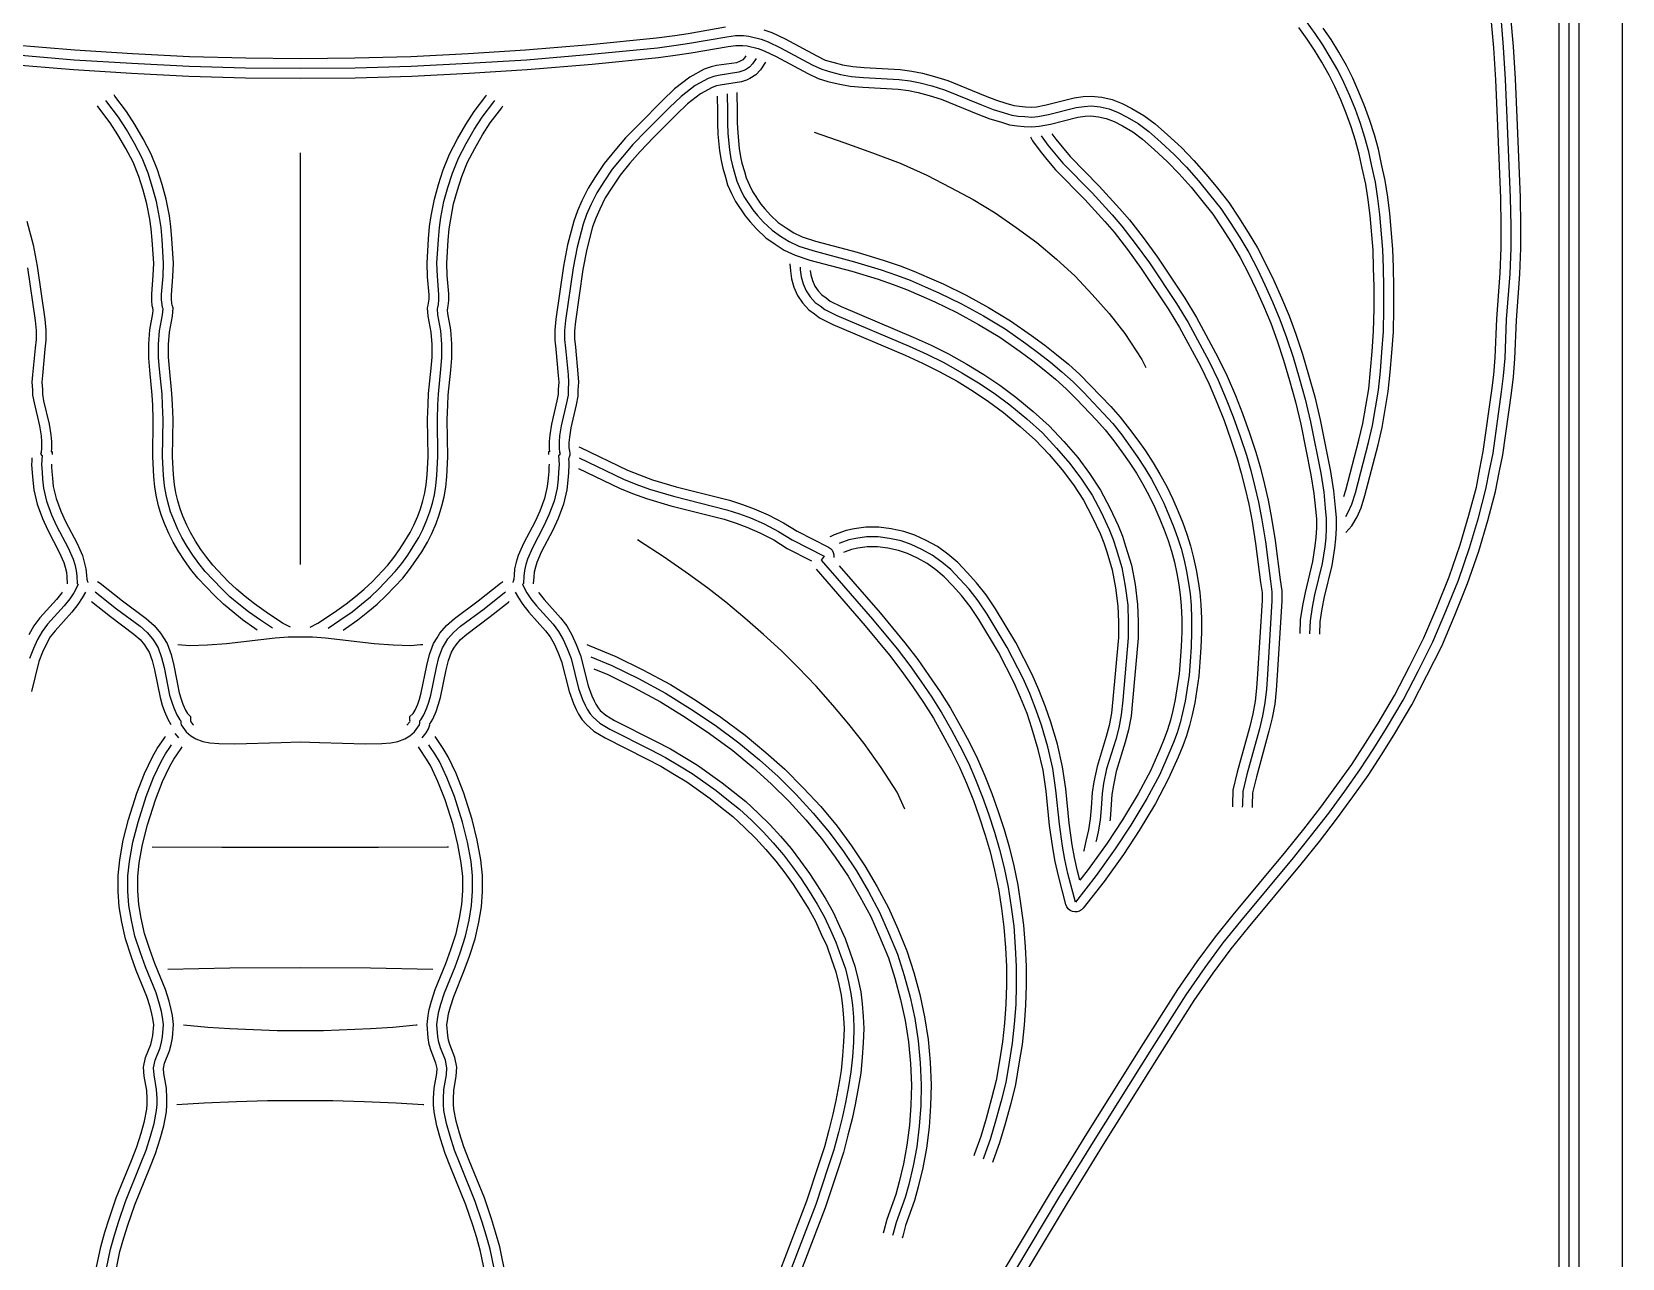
# Model space of a CAD drawing. Header units: millimetres. Extents: x 0 to 915, y 0 to 2130.
# Drawn here: x 403.2 to 725.1, y 1119.8 to 1368.1 of the extents above; entities that cross this region are included whole.
import ezdxf

# ---------------------------------------------------------------- set-up
doc = ezdxf.new("R2010")
doc.units = ezdxf.units.MM
doc.layers.add('ENGRAVE', color=5, linetype='CONTINUOUS')

msp = doc.modelspace()

# ---------------------------------------------------------------- linework, layer by layer
at = {"layer": 'ENGRAVE'}
msp.add_line((457.575, 1343.662), (457.575, 1260.272), dxfattribs=at)
for points in [[(190.006, 1859.98), (725.144, 1859.98), (725.144, 754.361, -0.2196524), (190.006, 754.361)], [(198.806, 1850.55), (716.344, 1850.55), (716.344, 759.828, -0.2149113), (198.806, 759.828)], [(200.806, 1848.55), (714.344, 1848.55), (714.344, 761.122, -0.2138353), (200.806, 761.122)], [(202.806, 1846.55), (712.344, 1846.55), (712.344, 762.419, -0.2127538), (202.806, 762.419)]]:
    msp.add_lwpolyline(points, format="xyb", close=True, dxfattribs=at)
for points in [[(371.526, 1369.133), (379.081, 1367.806), (381.788, 1367.405), (385.502, 1366.903), (398.877, 1365.586), (411.958, 1364.471), (423.621, 1363.761), (435.18, 1363.152), (446.526, 1362.848), (457.575, 1362.747), (468.624, 1362.848), (479.97, 1363.152), (491.529, 1363.761), (503.192, 1364.471), (516.273, 1365.586), (529.648, 1366.903), (533.362, 1367.405), (536.069, 1367.806), (543.624, 1369.133)], [(551.41, 1368.562), (553.024, 1367.985), (555.704, 1366.699), (562.106, 1363.244), (563.849, 1362.418), (565.388, 1361.966), (567.319, 1361.483), (569.397, 1361.105), (571.714, 1360.912), (578.987, 1360.502), (581.364, 1360.178), (583.515, 1359.748), (585.963, 1359.109), (588.629, 1358.256), (596.213, 1355.181), (598.465, 1354.3), (600.416, 1353.715), (602.011, 1353.246), (603.126, 1353.074), (604.367, 1352.979), (605.631, 1352.889), (606.592, 1352.969), (608.565, 1353.344), (614.22, 1354.784), (616.024, 1355.009), (617.682, 1355.128), (619.802, 1354.892), (621.887, 1354.429), (623.946, 1353.628), (625.922, 1352.64), (628.321, 1351.223), (630.604, 1349.483), (633.117, 1347.285), (635.926, 1344.683), (638.434, 1342.071), (640.929, 1339.264), (643.204, 1336.471), (645.496, 1333.555), (647.485, 1330.624), (649.447, 1327.526), (651.323, 1324.398), (653.093, 1320.963), (654.645, 1317.756), (656.189, 1314.256), (657.741, 1310.634), (659.092, 1306.895), (660.433, 1302.87), (661.668, 1298.653), (662.9, 1294.236), (664.037, 1289.584), (666.087, 1279.129), (666.713, 1275.166), (667.023, 1271.855), (667.236, 1269.728), (667.236, 1267.542), (667.129, 1265.499), (666.914, 1263.571), (666.387, 1260.09), (664.85, 1253.739), (664.36, 1251.286), (663.976, 1248.697), (663.879, 1246.162)], [(594.885, 1108.773), (609.424, 1133.073), (616.758, 1144.989), (628.257, 1163.307), (635.196, 1174.225), (639.099, 1179.874), (642.806, 1184.92), (646.404, 1189.341), (657.077, 1202.148), (660.715, 1206.695), (664.144, 1211.133), (667.376, 1215.577), (670.397, 1219.807), (673.211, 1224.128), (675.73, 1228.158), (679.044, 1233.783), (682.063, 1239.62), (684.979, 1245.452), (687.592, 1251.581), (690.107, 1257.819), (692.315, 1264.241), (694.124, 1270.272), (695.623, 1275.968), (696.324, 1279.671), (697.026, 1283.183), (698.745, 1295.518), (699.145, 1298.719), (699.443, 1302.193), (699.747, 1310.015), (700.459, 1319.27), (700.66, 1324.379), (700.66, 1328.898), (700.559, 1334.45), (699.95, 1349.069), (699.544, 1358.404), (699.14, 1364.871), (698.634, 1370.843)], [(596.592, 1107.73), (611.134, 1132.035), (618.456, 1143.933), (629.948, 1162.239), (636.863, 1173.12), (640.728, 1178.713), (644.389, 1183.696), (647.948, 1188.069), (658.626, 1200.883), (662.287, 1205.459), (665.744, 1209.933), (668.999, 1214.408), (672.05, 1218.679), (674.897, 1223.052), (677.439, 1227.12), (680.795, 1232.815), (683.846, 1238.713), (686.795, 1244.611), (689.439, 1250.815), (691.982, 1257.12), (694.219, 1263.628), (696.05, 1269.73), (697.575, 1275.527), (698.287, 1279.289), (698.999, 1282.849), (700.728, 1295.256), (701.134, 1298.51), (701.439, 1302.069), (701.744, 1309.9), (702.456, 1319.154), (702.66, 1324.34), (702.66, 1328.917), (702.558, 1334.51), (701.948, 1349.154), (701.541, 1358.51), (701.134, 1365.018), (700.626, 1371.018)], [(598.299, 1106.688), (612.844, 1130.998), (620.155, 1142.878), (631.639, 1161.171), (638.53, 1172.015), (642.356, 1177.552), (645.971, 1182.472), (649.492, 1186.798), (660.175, 1199.618), (663.859, 1204.223), (667.345, 1208.734), (670.621, 1213.239), (673.702, 1217.552), (676.583, 1221.976), (679.149, 1226.082), (682.546, 1231.847), (685.629, 1237.806), (688.611, 1243.771), (691.287, 1250.049), (693.856, 1256.42), (696.123, 1263.016), (697.975, 1269.188), (699.527, 1275.086), (700.25, 1278.907), (700.971, 1282.514), (702.71, 1294.993), (703.124, 1298.3), (703.436, 1301.945), (703.742, 1309.784), (704.453, 1319.038), (704.66, 1324.301), (704.66, 1328.935), (704.557, 1334.57), (703.946, 1349.239), (703.538, 1358.616), (703.129, 1365.165), (702.618, 1371.193)], [(668.815, 1274.063), (669.209, 1275.358), (671.837, 1285.465), (672.631, 1288.84), (673.83, 1295.835), (674.227, 1299.608), (674.53, 1303.441), (674.831, 1307.554), (674.931, 1312.057), (674.931, 1316.483), (674.83, 1320.32), (674.73, 1323.922), (674.128, 1330.944), (673.73, 1334.13), (673.235, 1337.294), (672.534, 1340.5), (671.937, 1343.388), (671.152, 1346.132), (670.257, 1348.918), (669.266, 1351.694), (668.175, 1354.37), (666.986, 1357.046), (665.813, 1359.392), (664.326, 1361.97), (662.839, 1364.448), (661.356, 1366.623), (659.665, 1369.01)], [(669.208, 1270.011), (669.711, 1270.849), (670.422, 1272.476), (671.134, 1274.815), (673.778, 1284.984), (674.592, 1288.442), (675.812, 1295.561), (676.219, 1299.425), (676.524, 1303.289), (676.829, 1307.459), (676.931, 1312.035), (676.931, 1316.51), (676.829, 1320.374), (676.728, 1324.035), (676.117, 1331.154), (675.711, 1334.408), (675.202, 1337.662), (674.49, 1340.917), (673.88, 1343.866), (673.067, 1346.713), (672.151, 1349.561), (671.134, 1352.408), (670.016, 1355.154), (668.795, 1357.9), (667.575, 1360.34), (666.05, 1362.984), (664.524, 1365.527), (662.999, 1367.764), (661.27, 1370.205)], [(669.189, 1266.783), (670.408, 1268.125), (671.492, 1269.93), (672.302, 1271.782), (673.06, 1274.272), (675.72, 1284.504), (676.553, 1288.044), (677.795, 1295.287), (678.211, 1299.242), (678.518, 1303.138), (678.828, 1307.364), (678.931, 1312.013), (678.931, 1316.536), (678.829, 1320.428), (678.725, 1324.148), (678.107, 1331.363), (677.691, 1334.687), (677.169, 1338.031), (676.446, 1341.333), (675.824, 1344.344), (674.981, 1347.294), (674.046, 1350.203), (673.003, 1353.122), (671.856, 1355.937), (670.605, 1358.753), (669.337, 1361.288), (667.773, 1363.999), (666.209, 1366.605), (664.641, 1368.905)], [(398.511, 1361.603), (411.667, 1360.481), (423.394, 1359.767), (435.021, 1359.155), (446.454, 1358.849), (457.575, 1358.747), (468.696, 1358.849), (480.129, 1359.155), (491.756, 1359.767), (503.483, 1360.481), (516.639, 1361.603), (530.112, 1362.93), (533.923, 1363.445), (536.708, 1363.857), (544.204, 1365.174), (545.76, 1365.357), (547.179, 1365.357), (548.053, 1365.278), (550.249, 1364.729), (551.482, 1364.289), (553.887, 1363.134), (560.298, 1359.674), (562.42, 1358.669), (564.338, 1358.105), (566.475, 1357.571), (568.872, 1357.135), (571.436, 1356.921), (578.604, 1356.517), (580.701, 1356.231), (582.618, 1355.848), (584.848, 1355.266), (587.266, 1354.492), (594.733, 1351.465), (597.159, 1350.516), (599.277, 1349.881), (601.139, 1349.333), (602.668, 1349.098), (604.071, 1348.99), (605.655, 1348.877), (607.134, 1349), (609.433, 1349.438), (614.964, 1350.846), (616.414, 1351.027), (617.603, 1351.112), (619.145, 1350.941), (620.721, 1350.59), (622.323, 1349.968), (624.008, 1349.125), (626.083, 1347.899), (628.072, 1346.384), (630.44, 1344.311), (633.122, 1341.828), (635.495, 1339.356), (637.882, 1336.671), (640.081, 1333.972), (642.264, 1331.193), (644.14, 1328.43), (646.042, 1325.426), (647.827, 1322.452), (649.514, 1319.175), (651.014, 1316.077), (652.521, 1312.661), (654.019, 1309.165), (655.313, 1305.583), (656.615, 1301.675), (657.821, 1297.553), (659.03, 1293.224), (660.13, 1288.724), (662.148, 1278.432), (662.742, 1274.667), (663.042, 1271.469), (663.236, 1269.529), (663.236, 1267.647), (663.14, 1265.825), (662.948, 1264.092), (662.458, 1260.862), (660.944, 1254.602), (660.418, 1251.971), (659.987, 1249.068), (659.882, 1246.315)], [(398.694, 1363.595), (411.812, 1362.476), (423.507, 1361.764), (435.1, 1361.154), (446.49, 1360.849), (457.575, 1360.747), (468.66, 1360.849), (480.05, 1361.154), (491.643, 1361.764), (503.338, 1362.476), (516.456, 1363.595), (529.88, 1364.917), (533.643, 1365.425), (536.389, 1365.832), (543.914, 1367.154), (545.643, 1367.357), (547.27, 1367.357), (548.389, 1367.256), (550.829, 1366.645), (552.253, 1366.137), (554.795, 1364.917), (561.202, 1361.459), (563.134, 1360.544), (564.863, 1360.035), (566.897, 1359.527), (569.134, 1359.12), (571.575, 1358.917), (578.795, 1358.51), (581.033, 1358.205), (583.067, 1357.798), (585.406, 1357.188), (587.948, 1356.374), (595.473, 1353.323), (597.812, 1352.408), (599.846, 1351.798), (601.575, 1351.289), (602.897, 1351.086), (604.219, 1350.984), (605.643, 1350.883), (606.863, 1350.984), (608.999, 1351.391), (614.592, 1352.815), (616.219, 1353.018), (617.643, 1353.12), (619.473, 1352.917), (621.304, 1352.51), (623.134, 1351.798), (624.965, 1350.883), (627.202, 1349.561), (629.338, 1347.933), (631.778, 1345.798), (634.524, 1343.256), (636.965, 1340.713), (639.406, 1337.967), (641.643, 1335.222), (643.88, 1332.374), (645.812, 1329.527), (647.744, 1326.476), (649.575, 1323.425), (651.304, 1320.069), (652.829, 1316.917), (654.355, 1313.459), (655.88, 1309.9), (657.202, 1306.239), (658.524, 1302.272), (659.744, 1298.103), (660.965, 1293.73), (662.083, 1289.154), (664.117, 1278.781), (664.728, 1274.917), (665.033, 1271.662), (665.236, 1269.628), (665.236, 1267.595), (665.134, 1265.662), (664.931, 1263.832), (664.422, 1260.476), (662.897, 1254.171), (662.389, 1251.628), (661.982, 1248.883), (661.88, 1246.239)], [(549.835, 1362.764), (549.1, 1361.662), (548.49, 1360.95), (547.677, 1360.442), (547.168, 1360.239), (546.355, 1359.933), (542.185, 1359.323), (541.27, 1359.12), (540.151, 1358.713), (537.507, 1357.289), (534.66, 1355.052), (532.321, 1352.815), (527.643, 1348.137), (524.897, 1345.289), (522.761, 1342.849), (520.728, 1340.306), (518.999, 1337.764), (517.575, 1335.527), (516.355, 1333.086), (515.541, 1331.154), (514.829, 1329.222), (513.609, 1324.544), (512.795, 1320.374), (511.27, 1309.696), (511.067, 1307.662), (511.067, 1305.832), (511.27, 1304.103), (511.778, 1298.713), (511.88, 1297.188), (511.778, 1295.662), (511.778, 1294.544), (511.473, 1293.018), (510.355, 1288.34), (510.05, 1286.306), (509.948, 1285.086), (509.948, 1283.866), (510.05, 1282.95), (510.151, 1282.747), (509.948, 1282.442), (509.846, 1282.34), (509.948, 1280.51), (509.846, 1278.984), (509.744, 1277.561), (509.541, 1275.73), (508.931, 1273.086), (507.914, 1270.34), (506.897, 1268.103), (504.558, 1263.628), (503.541, 1261.391), (503.236, 1260.272), (502.931, 1259.052), (502.829, 1257.933), (502.728, 1256.408), (502.524, 1256.205), (503.439, 1254.578), (504.253, 1253.357), (505.372, 1251.933), (508.728, 1248.171), (509.846, 1246.747), (510.761, 1245.12), (511.575, 1243.289), (512.389, 1241.256), (513.914, 1235.154), (514.728, 1232.917), (515.236, 1231.798), (515.643, 1230.984), (516.253, 1230.069), (516.863, 1229.357), (518.185, 1228.137), (520.219, 1226.917), (528.558, 1222.747), (531.507, 1221.222), (534.355, 1219.493), (536.897, 1217.967), (541.778, 1214.51), (543.914, 1212.781), (546.456, 1210.747), (548.897, 1208.51), (551.236, 1206.171), (553.27, 1203.933), (555.406, 1201.493), (557.236, 1199.052), (558.965, 1196.611), (560.592, 1194.171), (562.219, 1191.527), (563.643, 1188.984), (564.863, 1186.239), (565.982, 1183.798), (566.999, 1180.95), (567.914, 1178.408), (568.524, 1175.764), (569.033, 1173.425), (569.338, 1171.086), (569.541, 1168.645), (569.643, 1166.306), (569.541, 1163.561), (569.338, 1160.611), (569.033, 1157.561), (568.524, 1154.611), (567.914, 1151.357), (567.304, 1148.51), (566.49, 1145.256), (565.575, 1141.798), (564.456, 1138.34), (561.914, 1130.713), (553.982, 1109.967)], [(551.71, 1361.971), (550.698, 1360.452), (549.81, 1359.417), (548.585, 1358.651), (547.891, 1358.374), (546.856, 1357.986), (542.547, 1357.355), (541.831, 1357.196), (540.971, 1356.883), (538.607, 1355.61), (535.972, 1353.54), (533.719, 1351.385), (529.07, 1346.736), (526.37, 1343.936), (524.296, 1341.565), (522.338, 1339.118), (520.67, 1336.665), (519.318, 1334.54), (518.173, 1332.25), (517.402, 1330.42), (516.74, 1328.622), (515.56, 1324.099), (514.768, 1320.041), (513.256, 1309.455), (513.067, 1307.563), (513.067, 1305.949), (513.259, 1304.314), (513.772, 1298.874), (513.885, 1297.188), (513.778, 1295.596), (513.778, 1294.346), (513.427, 1292.589), (512.32, 1287.959), (512.037, 1286.075), (511.948, 1285.003), (511.948, 1283.976), (511.998, 1283.526), (512.036, 1283.384), (512.087, 1283.248), (512.149, 1282.833), (512.123, 1282.414), (512.01, 1282.01), (511.943, 1281.881), (511.883, 1281.549), (511.912, 1281.205), (511.952, 1280.499), (511.841, 1278.847), (511.737, 1277.379), (511.516, 1275.394), (510.851, 1272.512), (509.764, 1269.578), (508.695, 1267.225), (506.356, 1262.751), (505.428, 1260.71), (505.171, 1259.767), (504.909, 1258.717), (504.823, 1257.776), (504.728, 1256.346)], [(547.784, 1363.294), (547.503, 1362.872), (547.171, 1362.484), (546.768, 1362.233), (546.446, 1362.104), (545.853, 1361.881), (541.823, 1361.292), (540.709, 1361.044), (539.331, 1360.543), (536.407, 1358.969), (533.348, 1356.565), (530.922, 1354.245), (526.216, 1349.538), (523.424, 1346.643), (521.227, 1344.133), (519.117, 1341.495), (517.328, 1338.863), (515.832, 1336.513), (514.537, 1333.922), (513.68, 1331.888), (512.919, 1329.821), (511.658, 1324.988), (510.823, 1320.707), (509.284, 1309.937), (509.067, 1307.762), (509.067, 1305.715), (509.281, 1303.892), (509.785, 1298.553), (509.876, 1297.188), (509.778, 1295.729), (509.778, 1294.742), (509.519, 1293.447), (508.39, 1288.722), (508.062, 1286.538), (507.948, 1285.169), (507.948, 1283.755), (508.018, 1283.126), (507.859, 1283.181), (507.8, 1283.122), (507.824, 1282.689), (507.83, 1282.583)], [(455.607, 1247.618), (453.995, 1248.386), (450.68, 1250.629), (448.299, 1252.315), (446.428, 1253.792), (444.664, 1255.262), (443.024, 1256.806), (439.861, 1260.166), (438.628, 1261.685), (437.47, 1263.325), (436.387, 1264.998), (435.326, 1266.734), (434.579, 1268.227), (433.807, 1270.063), (433.236, 1271.585), (432.763, 1273.191), (432.384, 1274.802), (432.101, 1276.503), (431.909, 1278.425), (431.711, 1282.176), (431.813, 1289.683), (431.709, 1292.693), (431.604, 1294.894), (431.092, 1300.018), (430.897, 1302.258), (430.897, 1304.84), (431.086, 1307.299), (431.695, 1310.547), (431.839, 1312.278), (431.658, 1312.824), (431.591, 1313.225), (431.507, 1313.976), (431.507, 1314.901), (431.809, 1318.524), (431.916, 1321.315), (431.604, 1326.216), (431.393, 1328.741), (431.073, 1330.876), (430.439, 1334.258), (429.591, 1337.226), (428.644, 1340.171), (427.362, 1343.376), (425.773, 1346.449), (424.1, 1349.376), (422.4, 1352.032), (420.05, 1355.098), (419.883, 1355.348)], [(459.543, 1247.618), (461.155, 1248.386), (464.47, 1250.629), (466.851, 1252.315), (468.722, 1253.792), (470.486, 1255.262), (472.126, 1256.806), (475.289, 1260.166), (476.522, 1261.685), (477.68, 1263.325), (478.763, 1264.998), (479.824, 1266.734), (480.571, 1268.227), (481.343, 1270.063), (481.914, 1271.585), (482.387, 1273.191), (482.766, 1274.802), (483.049, 1276.503), (483.241, 1278.425), (483.439, 1282.176), (483.337, 1289.683), (483.441, 1292.693), (483.546, 1294.894), (484.058, 1300.018), (484.253, 1302.258), (484.253, 1304.84), (484.064, 1307.299), (483.455, 1310.547), (483.311, 1312.278), (483.492, 1312.824), (483.559, 1313.225), (483.643, 1313.976), (483.643, 1314.901), (483.341, 1318.524), (483.234, 1321.315), (483.546, 1326.216), (483.757, 1328.741), (484.077, 1330.876), (484.711, 1334.258), (485.559, 1337.226), (486.506, 1340.171), (487.788, 1343.376), (489.377, 1346.449), (491.05, 1349.376), (492.75, 1352.032), (495.1, 1355.098), (495.267, 1355.348)], [(543.968, 1355.552), (544.016, 1352.001), (544.016, 1349.662), (544.117, 1347.527), (544.422, 1344.272), (544.728, 1342.442), (545.033, 1341.018), (545.541, 1339.289), (545.948, 1337.866), (546.66, 1336.239), (547.372, 1334.815), (549.202, 1332.069), (550.117, 1330.95), (551.338, 1329.628), (553.067, 1328.001), (554.795, 1326.781), (556.524, 1325.662), (558.456, 1324.747), (561.304, 1323.832), (569.744, 1321.595), (575.134, 1319.967), (578.287, 1318.849), (581.033, 1317.832), (584.083, 1316.51), (586.829, 1315.289), (591.406, 1313.052), (595.88, 1310.611), (600.253, 1307.967), (604.422, 1305.018), (607.067, 1303.086), (609.406, 1301.256), (611.744, 1299.323), (613.982, 1297.289), (616.117, 1295.154), (620.185, 1290.883), (622.016, 1288.849), (623.846, 1286.51), (625.473, 1284.272), (626.999, 1282.137), (628.524, 1279.798), (629.846, 1277.561), (631.168, 1275.12), (632.389, 1272.679), (633.406, 1270.239), (634.321, 1268.001), (635.134, 1265.764), (635.846, 1263.527), (636.456, 1261.188), (636.965, 1258.849), (637.372, 1256.51), (637.677, 1254.374), (637.88, 1252.035), (637.982, 1249.289), (637.982, 1246.645), (637.88, 1243.595), (637.677, 1240.645), (637.473, 1237.9), (636.66, 1232.611), (636.151, 1230.272), (635.643, 1228.239), (635.033, 1226.205), (634.321, 1224.272), (633.406, 1222.035), (631.473, 1217.662), (628.931, 1212.883), (625.677, 1207.493), (622.524, 1202.713), (618.66, 1197.323), (614.49, 1191.933), (612.965, 1197.73), (612.355, 1200.578), (611.846, 1203.222), (611.236, 1207.696), (610.524, 1214.611), (609.914, 1218.984), (608.897, 1223.357), (607.575, 1227.73), (606.558, 1230.781), (605.236, 1234.137), (603.914, 1237.188), (600.66, 1243.493), (596.592, 1250.205), (594.761, 1252.95), (592.931, 1255.289), (591.1, 1257.323), (589.27, 1259.256), (587.439, 1260.781), (585.507, 1262.205), (583.372, 1263.323), (581.236, 1264.34), (579.202, 1265.052), (576.863, 1265.561), (574.524, 1265.866), (572.185, 1265.866), (570.05, 1265.561), (568.626, 1265.256), (566.761, 1264.578), (566.657, 1264.54)], [(545.964, 1355.844), (546.016, 1352.015), (546.016, 1349.71), (546.113, 1347.668), (546.407, 1344.531), (546.693, 1342.816), (546.973, 1341.511), (547.462, 1339.846), (547.834, 1338.544), (548.472, 1337.087), (549.105, 1335.821), (550.812, 1333.26), (551.627, 1332.263), (552.76, 1331.037), (554.335, 1329.554), (555.916, 1328.438), (557.5, 1327.413), (559.194, 1326.611), (561.866, 1325.752), (570.29, 1323.519), (575.758, 1321.868), (578.969, 1320.729), (581.778, 1319.688), (584.887, 1318.341), (587.675, 1317.102), (592.324, 1314.829), (596.877, 1312.346), (601.349, 1309.642), (605.59, 1306.642), (608.273, 1304.681), (610.659, 1302.814), (613.055, 1300.835), (615.362, 1298.737), (617.549, 1296.551), (621.653, 1292.242), (623.548, 1290.136), (625.443, 1287.715), (627.096, 1285.442), (628.651, 1283.265), (630.224, 1280.853), (631.587, 1278.546), (632.942, 1276.044), (634.208, 1273.512), (635.254, 1271.002), (636.187, 1268.722), (637.028, 1266.409), (637.768, 1264.083), (638.402, 1261.653), (638.928, 1259.233), (639.347, 1256.823), (639.664, 1254.602), (639.877, 1252.159), (639.982, 1249.326), (639.982, 1246.612), (639.878, 1243.492), (639.672, 1240.503), (639.462, 1237.673), (638.627, 1232.247), (638.099, 1229.817), (637.572, 1227.708), (636.931, 1225.571), (636.185, 1223.548), (635.246, 1221.252), (633.273, 1216.787), (630.671, 1211.895), (627.368, 1206.425), (624.172, 1201.579), (620.264, 1196.128), (616.072, 1190.71), (615.724, 1190.36), (615.302, 1190.105), (614.829, 1189.962), (614.337, 1189.939), (613.853, 1190.038), (613.408, 1190.251), (613.03, 1190.567), (612.74, 1190.967), (612.556, 1191.425), (611.019, 1197.266), (610.395, 1200.179), (609.872, 1202.897), (609.25, 1207.459), (608.538, 1214.371), (607.946, 1218.619), (606.964, 1222.841), (605.669, 1227.124), (604.678, 1230.098), (603.388, 1233.373), (602.106, 1236.33), (598.914, 1242.515), (594.904, 1249.131), (593.14, 1251.778), (591.398, 1254.003), (589.631, 1255.966), (587.899, 1257.795), (586.205, 1259.206), (584.444, 1260.504), (582.477, 1261.534), (580.474, 1262.488), (578.657, 1263.124), (576.521, 1263.588), (574.394, 1263.866), (572.327, 1263.866), (570.401, 1263.59), (569.18, 1263.329), (567.842, 1262.842), (567.511, 1262.722)], [(448.878, 1247.018), (448.403, 1247.34), (445.902, 1249.111), (443.908, 1250.685), (442.011, 1252.266), (440.194, 1253.976), (436.848, 1257.531), (435.438, 1259.267), (434.155, 1261.084), (433.001, 1262.869), (431.824, 1264.794), (430.943, 1266.555), (430.089, 1268.584), (429.44, 1270.316), (428.895, 1272.168), (428.461, 1274.014), (428.134, 1275.974), (427.919, 1278.12), (427.71, 1282.098), (427.812, 1289.641), (427.712, 1292.529), (427.614, 1294.6), (427.109, 1299.646), (426.897, 1302.084), (426.897, 1304.993), (427.115, 1307.822), (427.726, 1311.083), (427.785, 1311.792), (427.695, 1312.266), (427.627, 1312.675), (427.507, 1313.755), (427.507, 1315.068), (427.815, 1318.767), (427.912, 1321.264), (427.614, 1325.922), (427.418, 1328.278), (427.128, 1330.211), (426.542, 1333.338), (425.763, 1336.064), (424.879, 1338.815), (423.72, 1341.711), (422.258, 1344.537), (420.677, 1347.304), (419.123, 1349.733), (416.795, 1352.769), (416.555, 1353.129)], [(451.935, 1247.365), (449.541, 1248.984), (447.1, 1250.713), (445.168, 1252.239), (443.338, 1253.764), (441.609, 1255.391), (438.355, 1258.849), (437.033, 1260.476), (435.812, 1262.205), (434.694, 1263.933), (433.575, 1265.764), (432.761, 1267.391), (431.948, 1269.323), (431.338, 1270.95), (430.829, 1272.679), (430.422, 1274.408), (430.117, 1276.239), (429.914, 1278.272), (429.711, 1282.137), (429.812, 1289.662), (429.711, 1292.611), (429.609, 1294.747), (429.1, 1299.832), (428.897, 1302.171), (428.897, 1304.917), (429.1, 1307.561), (429.711, 1310.815), (429.812, 1312.035), (429.711, 1312.34), (429.609, 1312.95), (429.507, 1313.866), (429.507, 1314.984), (429.812, 1318.645), (429.914, 1321.289), (429.609, 1326.069), (429.406, 1328.51), (429.1, 1330.544), (428.49, 1333.798), (427.677, 1336.645), (426.761, 1339.493), (425.541, 1342.544), (424.016, 1345.493), (422.389, 1348.34), (420.761, 1350.883), (418.422, 1353.933), (418.219, 1354.239)], [(463.215, 1247.365), (465.609, 1248.984), (468.05, 1250.713), (469.982, 1252.239), (471.812, 1253.764), (473.541, 1255.391), (476.795, 1258.849), (478.117, 1260.476), (479.338, 1262.205), (480.456, 1263.933), (481.575, 1265.764), (482.389, 1267.391), (483.202, 1269.323), (483.812, 1270.95), (484.321, 1272.679), (484.728, 1274.408), (485.033, 1276.239), (485.236, 1278.272), (485.439, 1282.137), (485.338, 1289.662), (485.439, 1292.611), (485.541, 1294.747), (486.05, 1299.832), (486.253, 1302.171), (486.253, 1304.917), (486.05, 1307.561), (485.439, 1310.815), (485.338, 1312.035), (485.439, 1312.34), (485.541, 1312.95), (485.643, 1313.866), (485.643, 1314.984), (485.338, 1318.645), (485.236, 1321.289), (485.541, 1326.069), (485.744, 1328.51), (486.05, 1330.544), (486.66, 1333.798), (487.473, 1336.645), (488.389, 1339.493), (489.609, 1342.544), (491.134, 1345.493), (492.761, 1348.34), (494.389, 1350.883), (496.728, 1353.933), (496.931, 1354.239)], [(466.272, 1247.018), (466.747, 1247.34), (469.248, 1249.111), (471.242, 1250.685), (473.139, 1252.266), (474.956, 1253.976), (478.302, 1257.531), (479.712, 1259.267), (480.995, 1261.084), (482.149, 1262.869), (483.326, 1264.794), (484.207, 1266.555), (485.061, 1268.584), (485.71, 1270.316), (486.255, 1272.168), (486.689, 1274.014), (487.016, 1275.974), (487.231, 1278.12), (487.44, 1282.098), (487.338, 1289.641), (487.438, 1292.529), (487.536, 1294.6), (488.041, 1299.646), (488.253, 1302.084), (488.253, 1304.993), (488.035, 1307.822), (487.424, 1311.083), (487.365, 1311.792), (487.455, 1312.266), (487.523, 1312.675), (487.643, 1313.755), (487.643, 1315.068), (487.335, 1318.767), (487.238, 1321.264), (487.536, 1325.922), (487.732, 1328.278), (488.022, 1330.211), (488.608, 1333.338), (489.387, 1336.064), (490.271, 1338.815), (491.43, 1341.711), (492.892, 1344.537), (494.473, 1347.304), (496.027, 1349.733), (498.355, 1352.769), (498.595, 1353.129)], [(541.973, 1355.13), (542.016, 1351.988), (542.016, 1349.615), (542.122, 1347.386), (542.438, 1344.014), (542.762, 1342.068), (543.093, 1340.526), (543.62, 1338.733), (544.062, 1337.187), (544.848, 1335.39), (545.638, 1333.809), (547.592, 1330.878), (548.607, 1329.638), (549.916, 1328.22), (551.798, 1326.448), (553.675, 1325.124), (555.549, 1323.911), (557.719, 1322.883), (560.741, 1321.912), (569.199, 1319.67), (574.511, 1318.067), (577.605, 1316.968), (580.287, 1315.975), (583.28, 1314.678), (585.984, 1313.477), (590.487, 1311.275), (594.883, 1308.877), (599.157, 1306.293), (603.255, 1303.394), (605.86, 1301.491), (608.152, 1299.697), (610.434, 1297.812), (612.601, 1295.842), (614.686, 1293.757), (618.717, 1289.524), (620.483, 1287.562), (622.249, 1285.305), (623.851, 1283.103), (625.347, 1281.009), (626.825, 1278.742), (628.105, 1276.575), (629.394, 1274.196), (630.569, 1271.846), (631.557, 1269.475), (632.455, 1267.281), (633.241, 1265.119), (633.924, 1262.971), (634.511, 1260.723), (635.002, 1258.465), (635.396, 1256.197), (635.689, 1254.146), (635.883, 1251.911), (635.982, 1249.252), (635.982, 1246.679), (635.882, 1243.697), (635.682, 1240.788), (635.485, 1238.126), (634.692, 1232.976), (634.203, 1230.728), (633.714, 1228.769), (633.135, 1226.838), (632.456, 1224.997), (631.565, 1222.818), (629.673, 1218.537), (627.191, 1213.87), (623.985, 1208.561), (620.876, 1203.847), (617.056, 1198.518), (615.392, 1196.367), (614.911, 1198.194), (614.315, 1200.976), (613.82, 1203.546), (613.222, 1207.934), (612.51, 1214.852), (611.882, 1219.35), (610.83, 1223.874), (609.481, 1228.336), (608.438, 1231.464), (607.085, 1234.901), (605.722, 1238.045), (602.406, 1244.471), (598.28, 1251.278), (596.383, 1254.123), (594.464, 1256.576), (592.57, 1258.68), (590.641, 1260.717), (588.674, 1262.356), (586.571, 1263.905), (584.266, 1265.113), (581.999, 1266.192), (579.747, 1266.98), (577.206, 1267.533), (574.654, 1267.866), (572.043, 1267.866), (569.698, 1267.531), (568.072, 1267.182), (565.632, 1266.295), (564.949, 1265.984), (564.741, 1265.89)], [(561.609, 1347.832), (567.609, 1345.696), (573.406, 1343.662), (578.999, 1341.527), (584.389, 1339.086), (589.168, 1336.645), (593.744, 1334.205), (598.219, 1331.459), (602.49, 1328.51), (606.66, 1325.459), (610.626, 1322.103), (614.389, 1318.645), (617.846, 1314.984), (621.304, 1311.12), (624.456, 1307.052), (627.914, 1301.764), (628.728, 1300.137)], [(605.345, 1346.904), (605.761, 1346.072), (607.315, 1343.963), (608.681, 1342.282), (610.471, 1340.176), (616.393, 1334.152), (620.417, 1329.726), (622.296, 1327.549), (624.995, 1324.051), (627.801, 1320.243), (633.243, 1312.081), (635.533, 1308.297), (639.761, 1300.445), (641.549, 1296.768), (643.148, 1292.971), (644.552, 1289.461), (645.953, 1285.558), (647.154, 1281.855), (648.051, 1278.768), (648.85, 1275.572), (649.551, 1272.466), (650.25, 1268.97), (650.951, 1264.564), (651.966, 1256.648), (652.253, 1254.639), (652.253, 1253.012), (651.342, 1238.131), (651.142, 1235.231), (650.85, 1232.606), (650.364, 1230.076), (649.771, 1227.508), (647.23, 1218.258), (646.362, 1214.57), (646.269, 1211.697), (646.254, 1211.218)], [(607.526, 1347.049), (608.897, 1345.188), (610.219, 1343.561), (611.948, 1341.527), (617.846, 1335.527), (621.914, 1331.052), (623.846, 1328.815), (626.592, 1325.256), (629.439, 1321.391), (634.931, 1313.154), (637.27, 1309.289), (641.541, 1301.357), (643.372, 1297.595), (644.999, 1293.73), (646.422, 1290.171), (647.846, 1286.205), (649.067, 1282.442), (649.982, 1279.289), (650.795, 1276.035), (651.507, 1272.883), (652.219, 1269.323), (652.931, 1264.849), (653.948, 1256.917), (654.253, 1254.781), (654.253, 1252.95), (653.338, 1238.001), (653.134, 1235.052), (652.829, 1232.306), (652.321, 1229.662), (651.711, 1227.018), (649.168, 1217.764), (648.355, 1214.306), (648.267, 1211.604), (648.253, 1211.154)], [(609.704, 1347.464), (610.479, 1346.412), (611.757, 1344.839), (613.425, 1342.877), (619.3, 1336.901), (623.411, 1332.379), (625.396, 1330.08), (628.189, 1326.46), (631.077, 1322.54), (636.619, 1314.227), (639.007, 1310.282), (643.322, 1302.269), (645.194, 1298.421), (646.849, 1294.49), (648.293, 1290.88), (649.739, 1286.851), (650.979, 1283.029), (651.913, 1279.811), (652.741, 1276.498), (653.464, 1273.299), (654.188, 1269.677), (654.911, 1265.133), (655.93, 1257.185), (656.253, 1254.923), (656.253, 1252.889), (655.334, 1237.871), (655.127, 1234.873), (654.808, 1232.007), (654.278, 1229.248), (653.65, 1226.528), (651.107, 1217.27), (650.347, 1214.042), (650.268, 1211.582), (650.252, 1211.089)], [(402.231, 1329.821), (403.492, 1324.988), (404.327, 1320.707), (405.866, 1309.937), (406.083, 1307.762), (406.083, 1305.715), (405.869, 1303.892), (405.365, 1298.553), (405.274, 1297.188), (405.372, 1295.729), (405.372, 1294.742), (405.631, 1293.447), (406.76, 1288.722), (407.088, 1286.538), (407.202, 1285.169), (407.202, 1283.755), (407.132, 1283.126), (407.291, 1283.181), (407.35, 1283.122), (407.326, 1282.689), (407.32, 1282.583)], [(402.355, 1320.374), (403.88, 1309.696), (404.083, 1307.662), (404.083, 1305.832), (403.88, 1304.103), (403.372, 1298.713), (403.27, 1297.188), (403.372, 1295.662), (403.372, 1294.544), (403.677, 1293.018), (404.795, 1288.34), (405.1, 1286.306), (405.202, 1285.086), (405.202, 1283.866), (405.1, 1282.95), (404.999, 1282.747), (405.202, 1282.442), (405.304, 1282.34), (405.202, 1280.51), (405.304, 1278.984), (405.406, 1277.561), (405.609, 1275.73), (406.219, 1273.086), (407.236, 1270.34), (408.253, 1268.103), (410.592, 1263.628), (411.609, 1261.391), (411.914, 1260.272), (412.219, 1259.052), (412.321, 1257.933), (412.422, 1256.408), (412.626, 1256.205), (411.711, 1254.578), (410.897, 1253.357), (409.778, 1251.933), (406.422, 1248.171), (405.304, 1246.747), (404.389, 1245.12), (403.575, 1243.289), (402.761, 1241.256)], [(556.676, 1321.175), (556.771, 1319.759), (557.004, 1318.126), (557.483, 1316.449), (558.216, 1314.74), (559.214, 1313.242), (560.483, 1311.847), (561.641, 1311.036), (562.673, 1310.233), (565.347, 1308.896), (580.023, 1302.679), (583.525, 1301.078), (586.913, 1299.384), (590.503, 1297.39), (593.783, 1295.402), (596.858, 1293.319), (599.936, 1291.035), (603.319, 1288.249), (606.374, 1285.49), (609.14, 1282.526), (611.812, 1279.459), (614.07, 1276.415), (616.123, 1273.288), (617.887, 1269.955), (619.469, 1266.593), (620.233, 1264.684), (620.815, 1262.839), (621.9, 1259.19), (622.582, 1255.583), (623.07, 1251.874), (623.168, 1248.649), (623.168, 1245.514), (622.059, 1233.006), (621.764, 1230.158), (621.284, 1227.663), (620.701, 1225.427), (618.855, 1219.378), (618.215, 1216.285), (617.89, 1214.115), (617.682, 1211.002), (617.488, 1208.768), (617.103, 1206.555), (616.609, 1204.279), (616.149, 1202.376), (616.106, 1202.198)], [(558.728, 1320.469), (558.761, 1319.967), (558.965, 1318.544), (559.372, 1317.12), (559.982, 1315.696), (560.795, 1314.476), (561.812, 1313.357), (562.829, 1312.645), (563.744, 1311.933), (566.185, 1310.713), (580.829, 1304.51), (584.389, 1302.883), (587.846, 1301.154), (591.507, 1299.12), (594.863, 1297.086), (598.016, 1294.95), (601.168, 1292.611), (604.626, 1289.764), (607.778, 1286.917), (610.626, 1283.866), (613.372, 1280.713), (615.711, 1277.561), (617.846, 1274.306), (619.677, 1270.849), (621.304, 1267.391), (622.117, 1265.357), (622.728, 1263.425), (623.846, 1259.662), (624.558, 1255.9), (625.067, 1252.035), (625.168, 1248.679), (625.168, 1245.425), (624.05, 1232.815), (623.744, 1229.866), (623.236, 1227.222), (622.626, 1224.883), (620.795, 1218.883), (620.185, 1215.933), (619.88, 1213.9), (619.677, 1210.849), (619.473, 1208.51), (619.067, 1206.171), (618.66, 1204.3), (618.62, 1204.115)], [(560.8, 1319.837), (560.925, 1318.962), (561.26, 1317.791), (561.748, 1316.653), (562.376, 1315.71), (563.142, 1314.868), (564.017, 1314.255), (564.816, 1313.634), (567.023, 1312.53), (581.635, 1306.34), (585.252, 1304.687), (588.779, 1302.923), (592.512, 1300.85), (595.943, 1298.77), (599.173, 1296.582), (602.401, 1294.187), (605.933, 1291.279), (609.182, 1288.344), (612.111, 1285.205), (614.931, 1281.968), (617.351, 1278.706), (619.57, 1275.325), (621.466, 1271.743), (623.139, 1268.189), (624.002, 1266.031), (624.64, 1264.011), (625.792, 1260.134), (626.534, 1256.216), (627.063, 1252.196), (627.168, 1248.71), (627.168, 1245.336), (626.04, 1232.624), (625.725, 1229.573), (625.188, 1226.78), (624.551, 1224.338), (622.735, 1218.387), (622.155, 1215.582), (621.87, 1213.684), (621.671, 1210.696), (621.501, 1208.74), (621.468, 1208.358)], [(403.207, 1281.881), (403.267, 1281.549), (403.238, 1281.205), (403.198, 1280.499), (403.309, 1278.847), (403.413, 1277.379), (403.634, 1275.394), (404.299, 1272.512), (405.386, 1269.578), (406.455, 1267.225), (408.794, 1262.751), (409.722, 1260.71), (409.979, 1259.767), (410.241, 1258.717), (410.327, 1257.776), (410.422, 1256.346)], [(513.938, 1284.119), (514.315, 1283.968), (523.773, 1279.391), (526.226, 1278.41), (528.881, 1277.427), (533.661, 1276.033), (544.466, 1273.28), (547.103, 1272.437), (549.442, 1271.586), (552.306, 1270.313), (555.383, 1268.722), (558.119, 1266.999), (564.492, 1263.787), (564.896, 1263.517), (565.224, 1263.158), (565.455, 1262.73), (565.575, 1262.259), (565.579, 1261.772), (565.554, 1261.671)], [(514.04, 1281.879), (522.965, 1277.561), (525.507, 1276.544), (528.253, 1275.527), (533.134, 1274.103), (543.914, 1271.357), (546.456, 1270.544), (548.694, 1269.73), (551.439, 1268.51), (554.389, 1266.984), (557.134, 1265.256), (563.592, 1262.001), (563.033, 1261.188), (573.406, 1249.188), (578.389, 1243.188), (580.931, 1239.832), (583.168, 1236.679), (585.406, 1233.425), (587.439, 1230.171), (589.372, 1226.713), (591.1, 1223.561), (592.829, 1220.103), (594.253, 1216.747), (595.677, 1213.188), (596.897, 1209.832), (598.117, 1206.069), (599.134, 1202.611), (600.05, 1198.849), (600.863, 1194.984), (601.473, 1190.917), (601.982, 1187.052), (602.287, 1182.781), (602.49, 1178.917), (602.49, 1175.052), (602.389, 1171.188), (602.083, 1167.222), (601.677, 1163.357), (601.067, 1159.493), (600.355, 1155.425), (599.439, 1151.662), (598.321, 1147.595), (597.202, 1143.832), (595.937, 1140.306), (595.778, 1139.866)], [(407.21, 1280.596), (407.237, 1280.055), (407.299, 1279.122), (407.398, 1277.742), (407.584, 1276.067), (408.139, 1273.661), (409.087, 1271.102), (410.051, 1268.981), (412.39, 1264.506), (413.496, 1262.072), (413.849, 1260.778), (414.197, 1259.387), (414.315, 1258.091), (414.368, 1257.291), (414.519, 1256.818), (414.555, 1256.731), (414.568, 1256.638)], [(507.94, 1280.596), (507.913, 1280.055), (507.851, 1279.122), (507.752, 1277.742), (507.566, 1276.067), (507.011, 1273.661), (506.063, 1271.102), (505.099, 1268.981), (502.76, 1264.506), (501.654, 1262.072), (501.301, 1260.778), (500.953, 1259.387), (500.835, 1258.091), (500.782, 1257.291), (500.631, 1256.818), (500.595, 1256.731), (500.582, 1256.638)], [(513.895, 1279.728), (522.157, 1275.73), (524.788, 1274.677), (527.625, 1273.627), (532.607, 1272.173), (543.362, 1269.434), (545.81, 1268.651), (547.945, 1267.874), (550.573, 1266.706), (553.395, 1265.247), (556.149, 1263.512), (560.947, 1261.094), (561.048, 1261.044)], [(579.914, 1210.747), (578.389, 1214.205), (575.134, 1219.188), (571.677, 1224.069), (568.626, 1227.933), (565.372, 1231.798), (562.016, 1235.662), (558.355, 1239.425), (554.999, 1242.781), (551.338, 1246.137), (547.575, 1249.391), (543.711, 1252.645), (540.05, 1255.493), (536.185, 1258.34), (531.202, 1261.798), (526.016, 1265.154), (525.914, 1265.357)], [(562.016, 1259.305), (571.88, 1247.895), (576.821, 1241.944), (579.318, 1238.649), (581.529, 1235.534), (583.733, 1232.328), (585.717, 1229.152), (587.622, 1225.744), (589.329, 1222.632), (591.012, 1219.264), (592.404, 1215.985), (593.808, 1212.474), (595.005, 1209.181), (596.206, 1205.478), (597.202, 1202.093), (598.099, 1198.406), (598.894, 1194.63), (599.493, 1190.638), (599.991, 1186.85), (600.291, 1182.657), (600.49, 1178.864), (600.49, 1175.078), (600.391, 1171.291), (600.092, 1167.403), (599.693, 1163.618), (599.094, 1159.821), (598.396, 1155.834), (597.503, 1152.164), (596.398, 1148.145), (595.301, 1144.455), (594.052, 1140.976), (593.896, 1140.541)], [(566.678, 1260.028), (574.931, 1250.481), (579.956, 1244.431), (582.544, 1241.015), (584.808, 1237.825), (587.078, 1234.522), (589.161, 1231.189), (591.121, 1227.682), (592.872, 1224.489), (594.646, 1220.942), (596.102, 1217.509), (597.545, 1213.901), (598.789, 1210.482), (600.028, 1206.66), (601.066, 1203.13), (602, 1199.291), (602.832, 1195.339), (603.454, 1191.195), (603.972, 1187.254), (604.283, 1182.905), (604.49, 1178.969), (604.49, 1175.026), (604.387, 1171.085), (604.075, 1167.04), (603.66, 1163.096), (603.039, 1159.164), (602.313, 1155.016), (601.376, 1151.161), (600.244, 1147.044), (599.103, 1143.208), (597.821, 1139.636), (597.661, 1139.19)], [(416.548, 1256.841), (417.059, 1256.5), (421.575, 1252.908), (426.384, 1249.327), (427.981, 1247.958), (429.296, 1246.404), (429.891, 1245.453), (430.607, 1244.259), (431.421, 1242.049), (431.968, 1239.864), (433.08, 1234.303), (433.445, 1233.025), (433.808, 1232.026), (434.343, 1230.778), (434.757, 1230.089), (435.372, 1229.474), (435.372, 1228.536), (435.431, 1228.456), (435.856, 1227.909), (435.99, 1227.738)], [(479.16, 1227.738), (479.719, 1228.456), (479.788, 1228.572), (479.778, 1228.799), (479.778, 1229.474), (480.393, 1230.089), (480.807, 1230.778), (481.342, 1232.026), (481.705, 1233.025), (482.07, 1234.303), (483.182, 1239.864), (483.729, 1242.049), (484.543, 1244.259), (485.259, 1245.453), (485.854, 1246.404), (487.169, 1247.958), (488.766, 1249.327), (493.575, 1252.908), (498.091, 1256.5), (498.485, 1256.763), (498.602, 1256.841)], [(409.363, 1254.661), (409.276, 1254.532), (408.244, 1253.218), (404.888, 1249.455), (403.636, 1247.862), (402.599, 1246.018)], [(414.079, 1254.709), (413.417, 1253.531), (412.518, 1252.183), (411.312, 1250.649), (407.957, 1246.886), (406.972, 1245.632), (406.178, 1244.222), (405.418, 1242.512), (404.669, 1240.639), (403.151, 1234.568)], [(415.288, 1252.798), (419.135, 1249.738), (423.885, 1246.201), (425.135, 1245.129), (426.057, 1244.04), (426.48, 1243.363), (426.984, 1242.523), (427.593, 1240.869), (428.064, 1238.986), (429.189, 1233.36), (429.637, 1231.791), (430.087, 1230.553), (430.773, 1228.953), (431.394, 1227.919)], [(416.069, 1254.732), (420.355, 1251.323), (425.134, 1247.764), (426.558, 1246.544), (427.677, 1245.222), (428.185, 1244.408), (428.795, 1243.391), (429.507, 1241.459), (430.016, 1239.425), (431.134, 1233.832), (431.541, 1232.408), (431.948, 1231.289), (432.558, 1229.866), (433.168, 1228.849), (433.372, 1228.645), (433.372, 1228.137), (433.473, 1227.832), (433.778, 1227.323), (434.49, 1226.408), (435.406, 1225.595), (436.422, 1224.984), (437.846, 1224.476), (439.27, 1224.171), (441.1, 1224.069), (444.355, 1223.967), (453.711, 1224.272), (457.575, 1224.374), (461.439, 1224.272), (470.795, 1223.967), (474.05, 1224.069), (475.88, 1224.171), (477.304, 1224.476), (478.728, 1224.984), (479.744, 1225.595), (480.66, 1226.408), (481.372, 1227.323), (481.677, 1227.832), (481.778, 1228.137), (481.778, 1228.645), (481.982, 1228.849), (482.592, 1229.866), (483.202, 1231.289), (483.609, 1232.408), (484.016, 1233.832), (485.134, 1239.425), (485.643, 1241.459), (486.355, 1243.391), (486.965, 1244.408), (487.473, 1245.222), (488.592, 1246.544), (490.016, 1247.764), (494.795, 1251.323), (498.897, 1254.586), (499.081, 1254.732)], [(482.238, 1225.18), (483.024, 1226.191), (483.505, 1226.991), (483.778, 1227.812), (483.756, 1227.919), (484.377, 1228.953), (485.063, 1230.553), (485.513, 1231.791), (485.961, 1233.36), (487.086, 1238.986), (487.557, 1240.869), (488.166, 1242.523), (488.67, 1243.363), (489.093, 1244.04), (490.015, 1245.129), (491.265, 1246.201), (496.015, 1249.738), (499.71, 1252.677), (499.862, 1252.798)], [(501.071, 1254.709), (501.733, 1253.531), (502.632, 1252.183), (503.838, 1250.649), (507.193, 1246.886), (508.178, 1245.632), (508.972, 1244.222), (509.732, 1242.512), (510.481, 1240.639), (511.999, 1234.568), (512.875, 1232.16), (513.431, 1230.937), (513.91, 1229.979), (514.656, 1228.859), (515.421, 1227.967), (516.98, 1226.528), (519.256, 1225.162), (527.651, 1220.964), (530.528, 1219.477), (533.321, 1217.781), (535.803, 1216.291), (540.57, 1212.915), (542.66, 1211.223), (545.154, 1209.227), (547.514, 1207.065), (549.788, 1204.79), (551.777, 1202.602), (553.851, 1200.233), (555.62, 1197.874), (557.316, 1195.479), (558.908, 1193.092), (560.494, 1190.514), (561.853, 1188.088), (563.04, 1185.416), (564.127, 1183.043), (565.116, 1180.275), (565.992, 1177.842), (566.573, 1175.327), (567.06, 1173.083), (567.348, 1170.874), (567.545, 1168.519), (567.641, 1166.3), (567.544, 1163.666), (567.345, 1160.78), (567.05, 1157.83), (566.556, 1154.966), (565.953, 1151.751), (565.355, 1148.962), (564.553, 1145.754), (563.655, 1142.362), (562.556, 1138.964), (560.03, 1131.387), (552.127, 1110.716)], [(505.787, 1254.661), (505.874, 1254.532), (506.906, 1253.218), (510.262, 1249.455), (511.514, 1247.862), (512.551, 1246.018), (513.418, 1244.067), (514.296, 1241.872), (515.829, 1235.74), (516.581, 1233.673), (517.041, 1232.659), (517.376, 1231.99), (517.85, 1231.279), (518.306, 1230.748), (519.391, 1229.746), (521.182, 1228.671), (529.465, 1224.53), (532.487, 1222.967), (535.388, 1221.205), (537.991, 1219.643), (542.987, 1216.105), (545.168, 1214.339), (547.758, 1212.267), (550.281, 1209.955), (552.684, 1207.551), (554.763, 1205.265), (556.96, 1202.753), (558.852, 1200.23), (560.613, 1197.744), (562.276, 1195.25), (563.944, 1192.54), (565.433, 1189.881), (566.686, 1187.061), (567.836, 1184.552), (568.881, 1181.625), (569.836, 1178.974), (570.476, 1176.201), (571.005, 1173.767), (571.327, 1171.299), (571.537, 1168.772), (571.644, 1166.313), (571.539, 1163.455), (571.331, 1160.443), (571.016, 1157.291), (570.493, 1154.257), (569.875, 1150.963), (569.252, 1148.058), (568.427, 1144.757), (567.495, 1141.234), (566.357, 1137.716), (563.798, 1130.039), (555.837, 1109.219)], [(432.792, 1244.085), (435.202, 1243.9), (438.761, 1244.001), (442.626, 1244.306), (452.49, 1245.425), (455.134, 1245.628), (460.016, 1245.628), (462.66, 1245.425), (472.524, 1244.306), (476.389, 1244.001), (479.948, 1243.9), (481.931, 1244.052), (482.358, 1244.085)], [(515.544, 1244.112), (516.049, 1243.913), (521.453, 1241.654), (526.93, 1238.967), (532.508, 1235.971), (537.678, 1232.766), (542.732, 1229.362), (547.591, 1225.744), (551.829, 1222.23), (555.661, 1218.812), (559.392, 1215.081), (562.907, 1211.255), (566.231, 1207.308), (569.145, 1203.353), (571.848, 1199.299), (574.337, 1195.047), (576.629, 1190.776), (578.498, 1186.518), (580.372, 1182.041), (581.731, 1177.651), (582.977, 1173.187), (583.915, 1168.702), (584.645, 1164.114), (585.062, 1159.527), (585.271, 1154.938), (585.166, 1150.65), (584.854, 1146.383), (584.333, 1142.106), (583.599, 1138.126), (582.665, 1134.285), (581.925, 1131.537), (580.095, 1126.452), (579.52, 1124.316), (579.405, 1123.888)], [(516.417, 1241.592), (520.626, 1239.832), (526.016, 1237.188), (531.507, 1234.239), (536.592, 1231.086), (541.575, 1227.73), (546.355, 1224.171), (550.524, 1220.713), (554.287, 1217.357), (557.948, 1213.696), (561.406, 1209.933), (564.66, 1206.069), (567.507, 1202.205), (570.151, 1198.239), (572.592, 1194.069), (574.829, 1189.9), (576.66, 1185.73), (578.49, 1181.357), (579.812, 1177.086), (581.033, 1172.713), (581.948, 1168.34), (582.66, 1163.866), (583.067, 1159.391), (583.27, 1154.917), (583.168, 1150.747), (582.863, 1146.578), (582.355, 1142.408), (581.643, 1138.544), (580.728, 1134.781), (580.016, 1132.137), (578.185, 1127.052), (577.592, 1124.849), (577.473, 1124.408)], [(517.023, 1239.171), (519.799, 1238.01), (525.102, 1235.408), (530.506, 1232.506), (535.506, 1229.406), (540.418, 1226.098), (545.118, 1222.598), (549.22, 1219.197), (552.913, 1215.903), (556.504, 1212.312), (559.904, 1208.612), (563.088, 1204.83), (565.869, 1201.056), (568.455, 1197.178), (570.847, 1193.091), (573.03, 1189.023), (574.822, 1184.942), (576.608, 1180.674), (577.893, 1176.521), (579.089, 1172.239), (579.98, 1167.978), (580.674, 1163.618), (581.071, 1159.255), (581.269, 1154.895), (581.17, 1150.844), (580.872, 1146.772), (580.377, 1142.711), (579.686, 1138.962), (578.79, 1135.277), (578.106, 1132.737), (576.275, 1127.652), (575.664, 1125.382), (575.542, 1124.928)], [(415.949, 1116.137), (417.191, 1122.14), (418.03, 1125.079), (418.859, 1127.771), (420.311, 1132.023), (423.378, 1139.59), (424.47, 1142.369), (425.354, 1145.12), (426.033, 1147.545), (426.506, 1150.003), (426.592, 1151.034), (426.592, 1152.115), (426.5, 1153.775), (425.994, 1156.709), (425.866, 1158.501), (426.26, 1160.472), (427.303, 1163.079), (427.555, 1164.003), (427.726, 1164.942), (427.903, 1167.07), (427.734, 1168.334), (427.554, 1169.327), (427.18, 1170.728), (426.506, 1172.848), (424.383, 1178.104), (423.345, 1181.01), (422.186, 1184.487), (421.442, 1187.889), (420.909, 1190.982), (420.694, 1194.102), (420.694, 1197.325), (421.017, 1200.455), (421.755, 1204.459), (422.802, 1208.645), (424.468, 1213.957), (426.043, 1217.946), (427.638, 1221.349), (428.63, 1223.003), (430.149, 1225.282), (430.298, 1225.505)], [(417.914, 1115.764), (419.134, 1121.662), (419.948, 1124.51), (420.761, 1127.154), (422.185, 1131.323), (425.236, 1138.849), (426.355, 1141.696), (427.27, 1144.544), (427.982, 1147.086), (428.49, 1149.73), (428.592, 1150.95), (428.592, 1152.171), (428.49, 1154.001), (427.982, 1156.95), (427.88, 1158.374), (428.185, 1159.9), (429.202, 1162.442), (429.507, 1163.561), (429.711, 1164.679), (429.914, 1167.12), (429.711, 1168.645), (429.507, 1169.764), (429.1, 1171.289), (428.389, 1173.527), (426.253, 1178.815), (425.236, 1181.662), (424.117, 1185.018), (423.406, 1188.272), (422.897, 1191.222), (422.694, 1194.171), (422.694, 1197.222), (422.999, 1200.171), (423.711, 1204.035), (424.728, 1208.103), (426.355, 1213.289), (427.88, 1217.154), (429.406, 1220.408), (430.321, 1221.933), (431.338, 1223.459), (431.53, 1223.748)], [(419.879, 1115.391), (421.078, 1121.184), (421.865, 1123.941), (422.664, 1126.536), (424.06, 1130.624), (427.094, 1138.107), (428.239, 1141.024), (429.186, 1143.968), (429.93, 1146.627), (430.474, 1149.457), (430.592, 1150.867), (430.592, 1152.226), (430.481, 1154.227), (429.97, 1157.192), (429.894, 1158.247), (430.11, 1159.327), (431.102, 1161.805), (431.459, 1163.118), (431.696, 1164.417), (431.925, 1167.17), (431.687, 1168.957), (431.46, 1170.201), (431.021, 1171.851), (430.271, 1174.205), (428.123, 1179.526), (427.127, 1182.315), (426.048, 1185.55), (425.369, 1188.656), (424.885, 1191.461), (424.694, 1194.24), (424.694, 1197.118), (424.98, 1199.886), (425.666, 1203.611), (426.654, 1207.561), (428.241, 1212.622), (429.717, 1216.361), (431.173, 1219.467), (432.011, 1220.864), (433.452, 1223.025), (433.66, 1223.336)], [(432.197, 1226.099), (432.65, 1225.517), (432.912, 1225.18)], [(495.271, 1115.391), (494.072, 1121.184), (493.285, 1123.941), (492.486, 1126.536), (491.09, 1130.624), (488.056, 1138.107), (486.911, 1141.024), (485.964, 1143.968), (485.22, 1146.627), (484.676, 1149.457), (484.558, 1150.867), (484.558, 1152.226), (484.669, 1154.227), (485.18, 1157.192), (485.256, 1158.247), (485.04, 1159.327), (484.048, 1161.805), (483.691, 1163.118), (483.454, 1164.417), (483.225, 1167.17), (483.463, 1168.957), (483.69, 1170.201), (484.129, 1171.851), (484.879, 1174.205), (487.027, 1179.526), (488.023, 1182.315), (489.102, 1185.55), (489.781, 1188.656), (490.265, 1191.461), (490.456, 1194.24), (490.456, 1197.118), (490.17, 1199.886), (489.484, 1203.611), (488.496, 1207.561), (486.909, 1212.622), (485.433, 1216.361), (483.977, 1219.467), (483.139, 1220.864), (481.698, 1223.025), (481.49, 1223.336)], [(497.236, 1115.764), (496.016, 1121.662), (495.202, 1124.51), (494.389, 1127.154), (492.965, 1131.323), (489.914, 1138.849), (488.795, 1141.696), (487.88, 1144.544), (487.168, 1147.086), (486.66, 1149.73), (486.558, 1150.95), (486.558, 1152.171), (486.66, 1154.001), (487.168, 1156.95), (487.27, 1158.374), (486.965, 1159.9), (485.948, 1162.442), (485.643, 1163.561), (485.439, 1164.679), (485.236, 1167.12), (485.439, 1168.645), (485.643, 1169.764), (486.05, 1171.289), (486.761, 1173.527), (488.897, 1178.815), (489.914, 1181.662), (491.033, 1185.018), (491.744, 1188.272), (492.253, 1191.222), (492.456, 1194.171), (492.456, 1197.222), (492.151, 1200.171), (491.439, 1204.035), (490.422, 1208.103), (488.795, 1213.289), (487.27, 1217.154), (485.744, 1220.408), (484.829, 1221.933), (483.812, 1223.459), (483.62, 1223.748)], [(499.201, 1116.137), (497.959, 1122.14), (497.12, 1125.079), (496.291, 1127.771), (494.839, 1132.023), (491.772, 1139.59), (490.68, 1142.369), (489.796, 1145.12), (489.117, 1147.545), (488.644, 1150.003), (488.558, 1151.034), (488.558, 1152.115), (488.65, 1153.775), (489.156, 1156.709), (489.284, 1158.501), (488.89, 1160.472), (487.847, 1163.079), (487.595, 1164.003), (487.424, 1164.942), (487.247, 1167.07), (487.416, 1168.334), (487.596, 1169.327), (487.97, 1170.728), (488.644, 1172.848), (490.767, 1178.104), (491.805, 1181.01), (492.964, 1184.487), (493.708, 1187.889), (494.241, 1190.982), (494.456, 1194.102), (494.456, 1197.325), (494.133, 1200.455), (493.395, 1204.459), (492.348, 1208.645), (490.682, 1213.957), (489.107, 1217.946), (487.512, 1221.349), (486.52, 1223.003), (485.001, 1225.282), (484.895, 1225.44)], [(427.597, 1203.109), (441.711, 1203.018), (473.439, 1203.018), (487.321, 1203.107), (487.553, 1203.109)], [(430.749, 1178.338), (443.338, 1178.611), (457.575, 1178.713), (471.812, 1178.611), (484.401, 1178.338)], [(433.914, 1167.106), (438.863, 1166.611), (443.338, 1166.306), (452.897, 1165.9), (462.253, 1165.9), (471.812, 1166.306), (476.287, 1166.611), (481.033, 1167.086), (481.236, 1167.106)], [(432.582, 1150.928), (438.151, 1151.256), (444.66, 1151.561), (450.965, 1151.764), (464.185, 1151.764), (470.49, 1151.561), (476.999, 1151.256), (482.432, 1150.936), (482.568, 1150.928)]]:
    msp.add_lwpolyline(points, dxfattribs=at)

doc.saveas('drawing.dxf')
